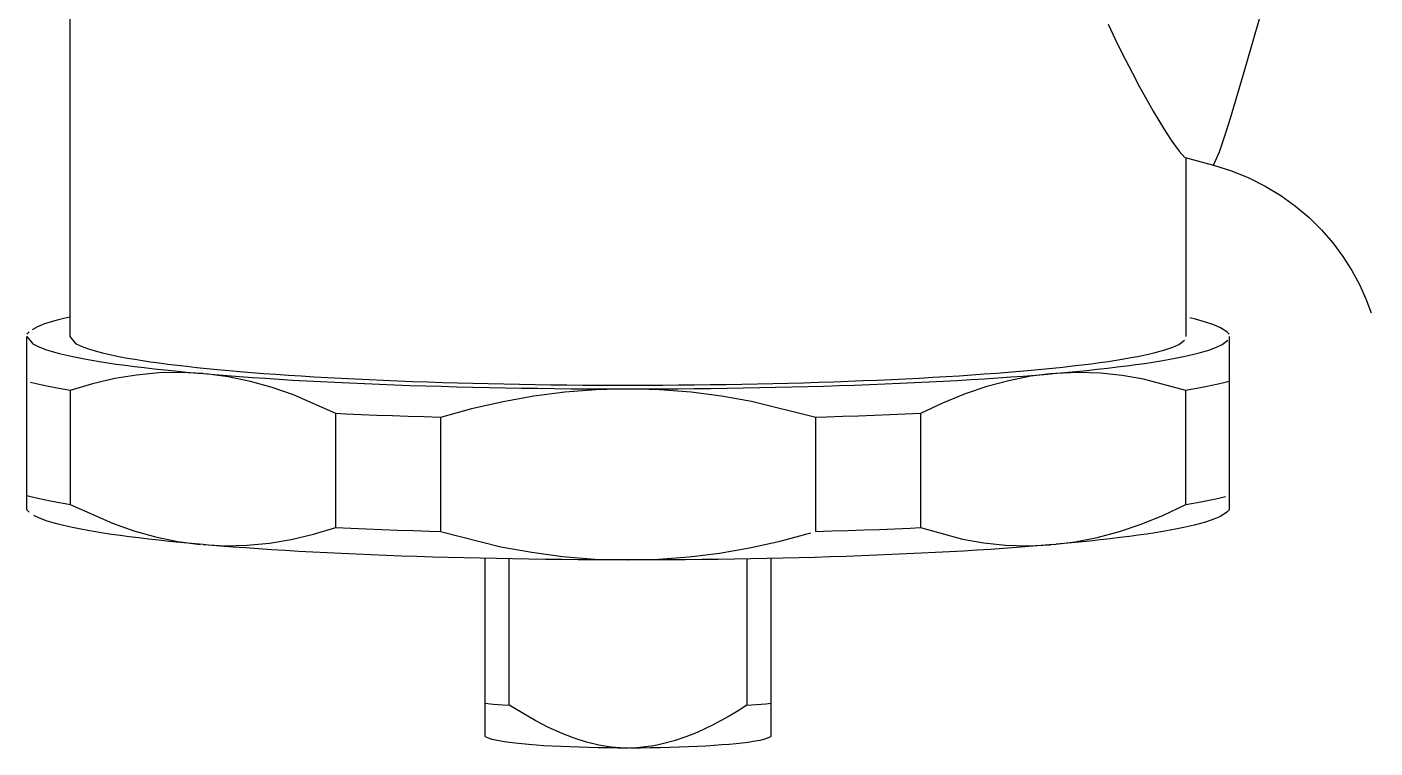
# Model space of a CAD drawing. Header units: millimetres. Extents: x 441156 to 441876, y 4514765 to 4515211.
# Drawn here: x 441489.549 to 441489.6667, y 4514936.9619 to 4514937.0249 of the extents above; entities that cross this region are included whole.
import ezdxf

# ---------------------------------------------------------------- set-up
doc = ezdxf.new("R2010")
doc.units = ezdxf.units.MM
doc.layers.add('Terminale_sfiato', color=7, linetype='Continuous')

msp = doc.modelspace()

# ---------------------------------------------------------------- linework, layer by layer
at = {"layer": 'Terminale_sfiato', "color": 254, "linetype": 'Continuous'}
for p, q in [((441489.55275032, 4514937.08361677), (441489.55275032, 4514936.9978812)), ((441489.65016375, 4514937.01351574), (441489.65263097, 4514937.01285717)), ((441489.65025032, 4514936.9978812), (441489.65025032, 4514937.01349264)), ((441489.54920163, 4514936.99828152), (441489.54900032, 4514936.99808174)), ((441489.54900032, 4514936.99396192), (441489.54900032, 4514936.9978812)), ((441489.65400032, 4514936.99808174), (441489.65379901, 4514936.99828152)), ((441489.65400032, 4514936.9978812), (441489.65400032, 4514936.99396192)), ((441489.54900032, 4514936.98399997), (441489.54900032, 4514936.99396192)), ((441489.65400032, 4514936.99396192), (441489.65400032, 4514936.98399997)), ((441489.55278519, 4514936.99316553), (441489.55278519, 4514936.98320358)), ((441489.65021545, 4514936.98320358), (441489.65021545, 4514936.99316553)), ((441489.57596923, 4514936.98118296), (441489.57596923, 4514936.99114491)), ((441489.58510672, 4514936.99081504), (441489.58510672, 4514936.98085309)), ((441489.61789391, 4514936.98085309), (441489.61789391, 4514936.99081504)), ((441489.6270314, 4514936.99114491), (441489.6270314, 4514936.98118296)), ((441489.54900032, 4514936.98273773), (441489.54900032, 4514936.98399997)), ((441489.65400032, 4514936.98399997), (441489.65400032, 4514936.98273773)), ((441489.54900032, 4514936.98273773), (441489.54920163, 4514936.98253796)), ((441489.65379901, 4514936.98253796), (441489.65400032, 4514936.98273773)), ((441489.58900032, 4514936.97849419), (441489.58900032, 4514936.96584515)), ((441489.59111704, 4514936.96566067), (441489.59111704, 4514936.97845298)), ((441489.6118836, 4514936.97845298), (441489.6118836, 4514936.96566067)), ((441489.61400032, 4514936.96584515), (441489.61400032, 4514936.97849419)), ((441489.58900032, 4514936.96584515), (441489.58900032, 4514936.96296664)), ((441489.61400032, 4514936.96296664), (441489.61400032, 4514936.96584515)), ((441489.58900032, 4514936.96296663), (441489.58904825, 4514936.96291907)), ((441489.61395239, 4514936.96291907), (441489.61400032, 4514936.96296663))]:
    msp.add_line(p, q, dxfattribs=at)
for points in [[(441489.65263097, 4514937.01285717, 0), (441489.65266079, 4514937.0128697, 0), (441489.6527008, 4514937.01292048, 0), (441489.65275092, 4514937.01300943, 0), (441489.65281112, 4514937.01313646, 0), (441489.65288131, 4514937.0133014, 0), (441489.6529614, 4514937.01350405, 0), (441489.6530513, 4514937.01374418, 0), (441489.65315091, 4514937.01402148, 0), (441489.65326009, 4514937.01433562, 0), (441489.65337871, 4514937.01468622, 0), (441489.65350664, 4514937.01507284, 0), (441489.65364371, 4514937.01549502, 0), (441489.65378976, 4514937.01595224, 0), (441489.65394462, 4514937.01644395, 0), (441489.65410808, 4514937.01696955, 0), (441489.65427995, 4514937.01752839, 0), (441489.65446003, 4514937.0181198, 0), (441489.65464809, 4514937.01874306, 0), (441489.6548439, 4514937.0193974, 0), (441489.65504723, 4514937.02008202, 0), (441489.65525783, 4514937.02079611, 0), (441489.65547544, 4514937.02153877, 0), (441489.6556998, 4514937.02230912, 0), (441489.65593063, 4514937.02310621, 0), (441489.65616765, 4514937.02392907, 0), (441489.65641057, 4514937.02477669, 0), (441489.6566591, 4514937.02564805, 0)], [(441489.64344166, 4514937.02517913, 0), (441489.64426442, 4514937.0234329, 0), (441489.6449112, 4514937.02212534, 0), (441489.64555046, 4514937.02088271, 0), (441489.64617794, 4514937.01970722, 0), (441489.64677752, 4514937.01862292, 0), (441489.64737741, 4514937.01757569, 0), (441489.64794281, 4514937.01662448, 0), (441489.64850253, 4514937.01572096, 0), (441489.64900336, 4514937.01495192, 0), (441489.6494395, 4514937.01432473, 0), (441489.64962752, 4514937.01407276, 0), (441489.64979268, 4514937.01386567, 0), (441489.64998833, 4514937.01364882, 0), (441489.6501317, 4514937.01353134, 0), (441489.65017339, 4514937.01351317, 0)], [(441489.65263081, 4514937.01285721, 0), (441489.65420547, 4514937.01236642, 0), (441489.65572171, 4514937.01175306, 0), (441489.65716347, 4514937.01102836, 0), (441489.65852406, 4514937.01020155, 0), (441489.65979754, 4514937.00928225, 0), (441489.66097873, 4514937.00828044, 0), (441489.66206327, 4514937.00720659, 0), (441489.66304758, 4514937.00607167, 0), (441489.66392891, 4514937.00488741, 0), (441489.6647053, 4514937.00366666, 0), (441489.66537563, 4514937.00242409, 0), (441489.66593964, 4514937.00117747, 0), (441489.66639824, 4514936.99994974, 0), (441489.66674643, 4514936.99880049, 0)], [(441489.55275032, 4514936.99957948, 0), (441489.5522311, 4514936.99946157, 0), (441489.55174942, 4514936.99934245, 0), (441489.55130564, 4514936.99922222, 0), (441489.5509001, 4514936.99910097, 0), (441489.55053312, 4514936.99897879, 0), (441489.55020496, 4514936.99885577, 0), (441489.54991589, 4514936.99873201, 0), (441489.54966611, 4514936.9986076, 0), (441489.54945583, 4514936.99848264, 0), (441489.5492852, 4514936.99835723, 0), (441489.54920163, 4514936.99828152, 0)], [(441489.65379901, 4514936.99828152, 0), (441489.65365232, 4514936.99840717, 0), (441489.65346589, 4514936.99853242, 0), (441489.65323988, 4514936.99865717, 0), (441489.65297445, 4514936.99878133, 0), (441489.6526698, 4514936.9989048, 0), (441489.65232616, 4514936.9990275, 0), (441489.65194381, 4514936.99914932, 0), (441489.65152302, 4514936.99927018, 0), (441489.65106412, 4514936.99938997, 0), (441489.65056746, 4514936.99950862, 0), (441489.65025032, 4514936.99957948, 0)], [(441489.54920163, 4514936.99828152, 0), (441489.54909478, 4514936.99815556, 0), (441489.54902786, 4514936.9980294, 0), (441489.54900092, 4514936.99790313, 0), (441489.54900032, 4514936.9978812, 0)], [(441489.54900032, 4514936.9978812, 0), (441489.54902032, 4514936.99775491, 0), (441489.5490803, 4514936.99762872, 0), (441489.54918022, 4514936.99750273, 0), (441489.54932, 4514936.99737702, 0), (441489.54949953, 4514936.99725169, 0), (441489.54971868, 4514936.99712685, 0), (441489.54997729, 4514936.99700258, 0), (441489.55027514, 4514936.99687898, 0), (441489.55061203, 4514936.99675614, 0), (441489.55098768, 4514936.99663416, 0), (441489.55140182, 4514936.99651313, 0), (441489.55185413, 4514936.99639314, 0), (441489.55234426, 4514936.99627429, 0), (441489.55287184, 4514936.99615666, 0), (441489.55343647, 4514936.99604034, 0), (441489.55403772, 4514936.99592543, 0), (441489.55467512, 4514936.995812, 0), (441489.55534821, 4514936.99570016, 0), (441489.55605645, 4514936.99558997, 0), (441489.55679932, 4514936.99548153, 0), (441489.55757624, 4514936.99537492, 0), (441489.55838663, 4514936.99527022, 0), (441489.55922986, 4514936.99516751, 0), (441489.5601053, 4514936.99506686, 0), (441489.56101228, 4514936.99496836, 0), (441489.5619501, 4514936.99487208, 0), (441489.56291805, 4514936.99477809, 0), (441489.5639154, 4514936.99468646, 0), (441489.56437721, 4514936.99464571, 0)], [(441489.55275032, 4514936.9978812, 0), (441489.55277032, 4514936.99775951, 0), (441489.5528303, 4514936.99763792, 0), (441489.55293021, 4514936.99751653, 0), (441489.55306997, 4514936.99739543, 0), (441489.55324947, 4514936.99727474, 0), (441489.55346856, 4514936.99715454, 0), (441489.55372706, 4514936.99703494, 0), (441489.55402475, 4514936.99691604, 0), (441489.55436139, 4514936.99679792, 0), (441489.55473671, 4514936.9966807, 0), (441489.5551504, 4514936.99656446, 0), (441489.55560212, 4514936.9964493, 0), (441489.5560915, 4514936.99633532, 0), (441489.55661813, 4514936.9962226, 0), (441489.55718159, 4514936.99611124, 0), (441489.5577814, 4514936.99600134, 0), (441489.55841709, 4514936.99589298, 0), (441489.55908813, 4514936.99578625, 0), (441489.55979397, 4514936.99568124, 0), (441489.56053402, 4514936.99557803, 0), (441489.56130769, 4514936.99547672, 0), (441489.56211433, 4514936.99537737, 0), (441489.56295329, 4514936.99528009, 0), (441489.56382388, 4514936.99518493, 0), (441489.56472537, 4514936.99509199, 0), (441489.56565704, 4514936.99500133, 0), (441489.56661812, 4514936.99491304, 0), (441489.56760782, 4514936.99482719, 0), (441489.56862533, 4514936.99474384, 0), (441489.56966981, 4514936.99466306, 0), (441489.5707404, 4514936.99458492, 0), (441489.57183623, 4514936.99450949, 0), (441489.5729564, 4514936.99443683, 0), (441489.57409999, 4514936.99436699, 0), (441489.57526607, 4514936.99430003, 0), (441489.57645366, 4514936.99423602, 0), (441489.57766181, 4514936.99417499, 0), (441489.57888951, 4514936.994117, 0), (441489.58013577, 4514936.99406211, 0), (441489.58139956, 4514936.99401034, 0), (441489.58267983, 4514936.99396176, 0), (441489.58397555, 4514936.99391638, 0), (441489.58528565, 4514936.99387426, 0), (441489.58660905, 4514936.99383543, 0), (441489.58794467, 4514936.99379992, 0), (441489.58929141, 4514936.99376776, 0), (441489.59064817, 4514936.99373897, 0), (441489.59201383, 4514936.99371358, 0), (441489.59338728, 4514936.99369161, 0), (441489.59476738, 4514936.99367307, 0), (441489.59615301, 4514936.99365799, 0), (441489.59754302, 4514936.99364638, 0), (441489.59893628, 4514936.99363824, 0), (441489.60033165, 4514936.99363358, 0), (441489.60172797, 4514936.9936324, 0), (441489.60312411, 4514936.99363471, 0), (441489.60451891, 4514936.99364051, 0), (441489.60591124, 4514936.99364978, 0), (441489.60729995, 4514936.99366253, 0), (441489.6086839, 4514936.99367874, 0), (441489.61006195, 4514936.99369839, 0), (441489.61143298, 4514936.99372148, 0), (441489.61279587, 4514936.99374798, 0), (441489.61414948, 4514936.99377787, 0), (441489.61549272, 4514936.99381113, 0), (441489.61682447, 4514936.99384773, 0), (441489.61814365, 4514936.99388764, 0), (441489.61944918, 4514936.99393082, 0), (441489.62073998, 4514936.99397725, 0), (441489.622015, 4514936.99402687, 0), (441489.62327318, 4514936.99407966, 0), (441489.6245135, 4514936.99413557, 0), (441489.62573494, 4514936.99419456, 0), (441489.62693649, 4514936.99425656, 0), (441489.62811718, 4514936.99432154, 0), (441489.62927602, 4514936.99438945, 0), (441489.63041208, 4514936.99446021, 0), (441489.63152442, 4514936.99453379, 0), (441489.63261212, 4514936.99461011, 0), (441489.63367429, 4514936.99468911, 0), (441489.63471007, 4514936.99477073, 0), (441489.6357186, 4514936.99485491, 0), (441489.63669906, 4514936.99494157, 0), (441489.63765063, 4514936.99503064, 0), (441489.63857255, 4514936.99512205, 0), (441489.63946405, 4514936.99521572, 0), (441489.6403244, 4514936.99531158, 0), (441489.64115289, 4514936.99540954, 0), (441489.64194885, 4514936.99550954, 0), (441489.64271163, 4514936.99561148, 0), (441489.64344059, 4514936.99571528, 0), (441489.64413515, 4514936.99582087, 0), (441489.64479472, 4514936.99592814, 0), (441489.64541877, 4514936.99603701, 0), (441489.64600678, 4514936.9961474, 0), (441489.64655828, 4514936.99625921, 0), (441489.64707281, 4514936.99637235, 0), (441489.64754995, 4514936.99648672, 0), (441489.64798931, 4514936.99660225, 0), (441489.64839053, 4514936.99671882, 0), (441489.64875327, 4514936.99683634, 0), (441489.64907724, 4514936.99695473, 0), (441489.64936218, 4514936.99707387, 0), (441489.64960785, 4514936.99719367, 0), (441489.64981405, 4514936.99731404, 0), (441489.6499806, 4514936.99743488, 0), (441489.65010738, 4514936.99755608, 0), (441489.65019428, 4514936.99767754, 0), (441489.65024123, 4514936.99779918, 0), (441489.65025032, 4514936.9978812, 0)], [(441489.63862342, 4514936.99464571, 0), (441489.63963386, 4514936.99473624, 0), (441489.64061523, 4514936.99482916, 0), (441489.64156681, 4514936.99492441, 0), (441489.64248787, 4514936.99502192, 0), (441489.64337769, 4514936.9951216, 0), (441489.64423561, 4514936.99522338, 0), (441489.64506097, 4514936.99532719, 0), (441489.64585315, 4514936.99543295, 0), (441489.64661153, 4514936.99554057, 0), (441489.64733555, 4514936.99564997, 0), (441489.64802464, 4514936.99576108, 0), (441489.64867829, 4514936.9958738, 0), (441489.649296, 4514936.99598805, 0), (441489.64987729, 4514936.99610374, 0), (441489.65042172, 4514936.99622078, 0), (441489.65092889, 4514936.99633909, 0), (441489.65139839, 4514936.99645858, 0), (441489.65182988, 4514936.99657915, 0), (441489.65222303, 4514936.99670071, 0), (441489.65257753, 4514936.99682317, 0), (441489.65289311, 4514936.99694643, 0), (441489.65316954, 4514936.99707041, 0), (441489.65340661, 4514936.99719501, 0), (441489.65360413, 4514936.99732013, 0), (441489.65376196, 4514936.99744567, 0), (441489.65387997, 4514936.99757155, 0), (441489.65395807, 4514936.99769767, 0), (441489.6539962, 4514936.99782392, 0), (441489.65400032, 4514936.9978812, 0)], [(441489.65400032, 4514936.9978812, 0), (441489.65398032, 4514936.99800748, 0), (441489.65392034, 4514936.99813367, 0), (441489.65382042, 4514936.99825967, 0), (441489.65379901, 4514936.99828152, 0)], [(441489.55278519, 4514936.99316553, 0), (441489.55211446, 4514936.99328083, 0), (441489.55147964, 4514936.99339766, 0), (441489.55088121, 4514936.99351594, 0), (441489.55031958, 4514936.99363558, 0), (441489.54979518, 4514936.9937565, 0), (441489.54930837, 4514936.99387861, 0), (441489.54900032, 4514936.99396192, 0)], [(441489.56437721, 4514936.99464571, 0), (441489.56244264, 4514936.99474321, 0), (441489.5605132, 4514936.99469993, 0), (441489.5585812, 4514936.99451725, 0), (441489.55668933, 4514936.99420603, 0), (441489.55472633, 4514936.99374833, 0), (441489.55278519, 4514936.99316553, 0)], [(441489.57596923, 4514936.99114491, 0), (441489.57228652, 4514936.99278251, 0), (441489.57040912, 4514936.9934341, 0), (441489.56853403, 4514936.99395656, 0), (441489.56657607, 4514936.99436225, 0), (441489.5646121, 4514936.99462419, 0), (441489.56437721, 4514936.99464571, 0)], [(441489.56437721, 4514936.99464571, 0), (441489.56541593, 4514936.99455764, 0), (441489.56648213, 4514936.99447211, 0), (441489.56757502, 4514936.99438917, 0), (441489.56869375, 4514936.9943089, 0), (441489.56983748, 4514936.99423135, 0), (441489.57100532, 4514936.99415657, 0), (441489.57219641, 4514936.99408464, 0), (441489.57340982, 4514936.99401559, 0), (441489.57464462, 4514936.9939495, 0), (441489.57589989, 4514936.9938864, 0), (441489.57717467, 4514936.99382634, 0), (441489.57846798, 4514936.99376937, 0), (441489.57977883, 4514936.99371553, 0), (441489.58110623, 4514936.99366487, 0), (441489.58244917, 4514936.99361742, 0), (441489.58380663, 4514936.99357321, 0), (441489.58517757, 4514936.99353229, 0), (441489.58656094, 4514936.99349469, 0), (441489.58795569, 4514936.99346042, 0), (441489.58936076, 4514936.99342953, 0), (441489.59077509, 4514936.99340202, 0), (441489.59219758, 4514936.99337793, 0), (441489.59362716, 4514936.99335727, 0), (441489.59506274, 4514936.99334005, 0), (441489.59650322, 4514936.9933263, 0), (441489.59794751, 4514936.99331601, 0), (441489.59939451, 4514936.9933092, 0), (441489.60084311, 4514936.99330588, 0), (441489.60150032, 4514936.99330552, 0)], [(441489.60150032, 4514936.99330552, 0), (441489.60294928, 4514936.99330727, 0), (441489.60439714, 4514936.99331249, 0), (441489.6058428, 4514936.9933212, 0), (441489.60728514, 4514936.99333338, 0), (441489.60872308, 4514936.99334903, 0), (441489.61015552, 4514936.99336813, 0), (441489.61158136, 4514936.99339067, 0), (441489.61299952, 4514936.99341663, 0), (441489.61440892, 4514936.99344599, 0), (441489.61580849, 4514936.99347873, 0), (441489.61719715, 4514936.99351483, 0), (441489.61857386, 4514936.99355425, 0), (441489.61993756, 4514936.99359697, 0), (441489.62128721, 4514936.99364295, 0), (441489.62262178, 4514936.99369216, 0), (441489.62394027, 4514936.99374456, 0), (441489.62524166, 4514936.99380011, 0), (441489.62652496, 4514936.99385878, 0), (441489.62778919, 4514936.9939205, 0), (441489.6290334, 4514936.99398525, 0), (441489.63025663, 4514936.99405296, 0), (441489.63145795, 4514936.99412359, 0), (441489.63263645, 4514936.99419708, 0), (441489.63379122, 4514936.99427339, 0), (441489.6349214, 4514936.99435243, 0), (441489.63602611, 4514936.99443417, 0), (441489.63710452, 4514936.99451853, 0), (441489.6381558, 4514936.99460546, 0), (441489.63862342, 4514936.99464571, 0)], [(441489.63862342, 4514936.99464571, 0), (441489.63668885, 4514936.99440599, 0), (441489.63475942, 4514936.99402639, 0), (441489.63282741, 4514936.99350694, 0), (441489.63093554, 4514936.99286594, 0), (441489.62897254, 4514936.99206607, 0), (441489.6270314, 4514936.99114491, 0)], [(441489.65021545, 4514936.99316553, 0), (441489.64653273, 4514936.99416119, 0), (441489.64465533, 4514936.99448553, 0), (441489.64278024, 4514936.99468115, 0), (441489.64082228, 4514936.99474554, 0), (441489.63885831, 4514936.99466513, 0), (441489.63862342, 4514936.99464571, 0)], [(441489.65400032, 4514936.99396192, 0), (441489.65353918, 4514936.99383905, 0), (441489.65304019, 4514936.99371732, 0), (441489.65250372, 4514936.9935968, 0), (441489.65193016, 4514936.99347759, 0), (441489.65131992, 4514936.99335976, 0), (441489.65067346, 4514936.99324342, 0), (441489.65021545, 4514936.99316553, 0)], [(441489.60150032, 4514936.99330552, 0), (441489.60142732, 4514936.99330547, 0), (441489.59870316, 4514936.99323121, 0), (441489.59598637, 4514936.99301786, 0), (441489.59326618, 4514936.99266616, 0), (441489.59060215, 4514936.99219057, 0), (441489.58783912, 4514936.99156381, 0), (441489.58510672, 4514936.99081504, 0)], [(441489.61789391, 4514936.99081504, 0), (441489.61747568, 4514936.99093777, 0), (441489.61229228, 4514936.99221197, 0), (441489.60965087, 4514936.992679, 0), (441489.60701379, 4514936.99301791, 0), (441489.60426079, 4514936.99323313, 0), (441489.60150032, 4514936.99330552, 0)], [(441489.58510672, 4514936.99081504, 0), (441489.58369702, 4514936.99085523, 0), (441489.58230027, 4514936.99089872, 0), (441489.58091749, 4514936.99094547, 0), (441489.57954967, 4514936.99099546, 0), (441489.57819781, 4514936.99104865, 0), (441489.5768629, 4514936.99110499, 0), (441489.57596923, 4514936.99114491, 0)], [(441489.6270314, 4514936.99114491, 0), (441489.62570852, 4514936.99108645, 0), (441489.62436803, 4514936.99103112, 0), (441489.62301091, 4514936.99097897, 0), (441489.62163815, 4514936.99093002, 0), (441489.62025074, 4514936.99088431, 0), (441489.6188497, 4514936.99084188, 0), (441489.61789391, 4514936.99081504, 0)], [(441489.54900032, 4514936.98399997, 0), (441489.54946146, 4514936.98387711, 0), (441489.54996045, 4514936.98375537, 0), (441489.55049692, 4514936.98363485, 0), (441489.55107048, 4514936.98351564, 0), (441489.55168071, 4514936.98339782, 0), (441489.55232718, 4514936.98328147, 0), (441489.55278519, 4514936.98320358, 0)], [(441489.65021545, 4514936.98320358, 0), (441489.65088618, 4514936.98331888, 0), (441489.65152099, 4514936.98343571, 0), (441489.65211943, 4514936.98355399, 0), (441489.65268105, 4514936.98367364, 0), (441489.65320546, 4514936.98379456, 0), (441489.65369226, 4514936.98391667, 0), (441489.65400032, 4514936.98399997, 0)], [(441489.56437721, 4514936.97970279, 0), (441489.56336678, 4514936.97979332, 0), (441489.5623854, 4514936.97988624, 0), (441489.56143382, 4514936.97998149, 0), (441489.56051277, 4514936.980079, 0), (441489.55962294, 4514936.98017868, 0), (441489.55876502, 4514936.98028047, 0), (441489.55793966, 4514936.98038427, 0), (441489.55714749, 4514936.98049003, 0), (441489.5563891, 4514936.98059765, 0), (441489.55566509, 4514936.98070705, 0), (441489.55497599, 4514936.98081816, 0), (441489.55432234, 4514936.98093088, 0), (441489.55370464, 4514936.98104513, 0), (441489.55312335, 4514936.98116082, 0), (441489.55257891, 4514936.98127786, 0), (441489.55207175, 4514936.98139617, 0), (441489.55160224, 4514936.98151566, 0), (441489.55117075, 4514936.98163623, 0), (441489.55077761, 4514936.98175779, 0), (441489.55042311, 4514936.98188025, 0), (441489.55010752, 4514936.98200351, 0), (441489.54983109, 4514936.98212749, 0), (441489.54959402, 4514936.98225209, 0), (441489.5493965, 4514936.98237721, 0), (441489.54923868, 4514936.98250275, 0), (441489.54920163, 4514936.98253796, 0)], [(441489.55278519, 4514936.98320358, 0), (441489.5564679, 4514936.98156598, 0), (441489.5583453, 4514936.98091439, 0), (441489.5602204, 4514936.98039193, 0), (441489.56217836, 4514936.97998624, 0), (441489.56414232, 4514936.9797243, 0), (441489.56437721, 4514936.97970279, 0)], [(441489.63862342, 4514936.97970279, 0), (441489.640558, 4514936.9799425, 0), (441489.64248743, 4514936.9803221, 0), (441489.64441944, 4514936.98084155, 0), (441489.64631131, 4514936.98148255, 0), (441489.6482743, 4514936.98228242, 0), (441489.65021545, 4514936.98320358, 0)], [(441489.65379901, 4514936.98253796, 0), (441489.65365232, 4514936.98241231, 0), (441489.65346589, 4514936.98228706, 0), (441489.65323988, 4514936.98216231, 0), (441489.65297445, 4514936.98203815, 0), (441489.6526698, 4514936.98191467, 0), (441489.65232616, 4514936.98179198, 0), (441489.65194381, 4514936.98167016, 0), (441489.65152302, 4514936.9815493, 0), (441489.65106412, 4514936.9814295, 0), (441489.65056746, 4514936.98131085, 0), (441489.65003342, 4514936.98119345, 0), (441489.6494624, 4514936.98107737, 0), (441489.64885484, 4514936.98096271, 0), (441489.6482112, 4514936.98084955, 0), (441489.64753198, 4514936.98073799, 0), (441489.64681768, 4514936.9806281, 0), (441489.64606886, 4514936.98051997, 0), (441489.64528609, 4514936.98041368, 0), (441489.64446995, 4514936.98030932, 0), (441489.64362108, 4514936.98020696, 0), (441489.64274012, 4514936.98010668, 0), (441489.64182774, 4514936.98000856, 0), (441489.64088463, 4514936.97991267, 0), (441489.63991152, 4514936.97981909, 0), (441489.63890914, 4514936.97972788, 0), (441489.63862342, 4514936.97970279, 0)], [(441489.56437721, 4514936.97970279, 0), (441489.56631179, 4514936.97960528, 0), (441489.56824122, 4514936.97964856, 0), (441489.57017322, 4514936.97983124, 0), (441489.57206509, 4514936.98014247, 0), (441489.57402809, 4514936.98060016, 0), (441489.57596923, 4514936.98118296, 0)], [(441489.57596923, 4514936.98118296, 0), (441489.57729212, 4514936.9811245, 0), (441489.57863261, 4514936.98106918, 0), (441489.57998973, 4514936.98101702, 0), (441489.58136249, 4514936.98096807, 0), (441489.5827499, 4514936.98092236, 0), (441489.58415094, 4514936.98087994, 0), (441489.58510672, 4514936.98085309, 0)], [(441489.61789391, 4514936.98085309, 0), (441489.61930361, 4514936.98089328, 0), (441489.62070036, 4514936.98093677, 0), (441489.62208315, 4514936.98098353, 0), (441489.62345097, 4514936.98103351, 0), (441489.62480282, 4514936.9810867, 0), (441489.62613773, 4514936.98114304, 0), (441489.6270314, 4514936.98118296, 0)], [(441489.6270314, 4514936.98118296, 0), (441489.63071412, 4514936.9801873, 0), (441489.63259152, 4514936.97986296, 0), (441489.63446661, 4514936.97966735, 0), (441489.63642457, 4514936.97960295, 0), (441489.63838853, 4514936.97968336, 0), (441489.63862342, 4514936.97970279, 0)], [(441489.58510672, 4514936.98085309, 0), (441489.59039632, 4514936.97951961, 0), (441489.59309378, 4514936.97902884, 0), (441489.59578719, 4514936.97867136, 0), (441489.59860316, 4514936.97844233, 0), (441489.60142732, 4514936.97836265, 0), (441489.60150032, 4514936.9783626, 0)], [(441489.60150032, 4514936.9783626, 0), (441489.60416625, 4514936.97843011, 0), (441489.60682544, 4514936.97863095, 0), (441489.609488, 4514936.97896447, 0), (441489.61209793, 4514936.97941751, 0), (441489.61480123, 4514936.98001504, 0), (441489.61747568, 4514936.98073035, 0), (441489.61789391, 4514936.98085309, 0)], [(441489.60150032, 4514936.9783626, 0), (441489.60005135, 4514936.97836434, 0), (441489.59860349, 4514936.97836957, 0), (441489.59715784, 4514936.97837828, 0), (441489.59571549, 4514936.97839046, 0), (441489.59427755, 4514936.97840611, 0), (441489.59284512, 4514936.97842521, 0), (441489.59141927, 4514936.97844775, 0), (441489.59000111, 4514936.97847371, 0), (441489.58859171, 4514936.97850307, 0), (441489.58719215, 4514936.97853581, 0), (441489.58580348, 4514936.97857191, 0), (441489.58442678, 4514936.97861133, 0), (441489.58306308, 4514936.97865404, 0), (441489.58171343, 4514936.97870003, 0), (441489.58037885, 4514936.97874924, 0), (441489.57906037, 4514936.97880164, 0), (441489.57775898, 4514936.97885719, 0), (441489.57647568, 4514936.97891586, 0), (441489.57521144, 4514936.97897758, 0), (441489.57396724, 4514936.97904233, 0), (441489.57274401, 4514936.97911004, 0), (441489.57154269, 4514936.97918067, 0), (441489.57036419, 4514936.97925416, 0), (441489.56920941, 4514936.97933046, 0), (441489.56807924, 4514936.97940951, 0), (441489.56697453, 4514936.97949125, 0), (441489.56589612, 4514936.97957561, 0), (441489.56484484, 4514936.97966254, 0), (441489.56437721, 4514936.97970279, 0)], [(441489.63862342, 4514936.97970279, 0), (441489.63758471, 4514936.97961472, 0), (441489.6365185, 4514936.97952919, 0), (441489.63542562, 4514936.97944625, 0), (441489.63430689, 4514936.97936598, 0), (441489.63316316, 4514936.97928842, 0), (441489.63199531, 4514936.97921365, 0), (441489.63080423, 4514936.97914172, 0), (441489.62959082, 4514936.97907267, 0), (441489.62835601, 4514936.97900658, 0), (441489.62710074, 4514936.97894347, 0), (441489.62582597, 4514936.97888342, 0), (441489.62453266, 4514936.97882645, 0), (441489.6232218, 4514936.97877261, 0), (441489.6218944, 4514936.97872195, 0), (441489.62055146, 4514936.9786745, 0), (441489.619194, 4514936.97863029, 0), (441489.61782307, 4514936.97858937, 0), (441489.6164397, 4514936.97855177, 0), (441489.61504494, 4514936.9785175, 0), (441489.61363987, 4514936.97848661, 0), (441489.61222555, 4514936.9784591, 0), (441489.61080306, 4514936.97843501, 0), (441489.60937348, 4514936.97841435, 0), (441489.6079379, 4514936.97839713, 0), (441489.60649742, 4514936.97838338, 0), (441489.60505313, 4514936.97837309, 0), (441489.60360613, 4514936.97836628, 0), (441489.60215753, 4514936.97836296, 0), (441489.60150032, 4514936.9783626, 0)], [(441489.58900032, 4514936.96584515, 0), (441489.5893703, 4514936.96580768, 0), (441489.58975507, 4514936.96577136, 0), (441489.59015414, 4514936.96573623, 0), (441489.59056704, 4514936.96570234, 0), (441489.59099326, 4514936.96566972, 0), (441489.59111704, 4514936.96566067, 0)], [(441489.60150032, 4514936.96192494, 0), (441489.60077011, 4514936.96194617, 0), (441489.60003991, 4514936.96200964, 0), (441489.59894766, 4514936.96218209, 0), (441489.59787203, 4514936.96243891, 0), (441489.59679492, 4514936.962778, 0), (441489.59574084, 4514936.96318318, 0), (441489.59454876, 4514936.96372094, 0), (441489.59338561, 4514936.96431876, 0), (441489.59111704, 4514936.96566067, 0)], [(441489.6118836, 4514936.96566067, 0), (441489.61110787, 4514936.96517814, 0), (441489.61032094, 4514936.96471309, 0), (441489.60894374, 4514936.96396532, 0), (441489.60752664, 4514936.96329653, 0), (441489.60653879, 4514936.96289854, 0), (441489.60552951, 4514936.96255595, 0), (441489.60450151, 4514936.96227882, 0), (441489.60376476, 4514936.96212765, 0), (441489.60302087, 4514936.96201673, 0), (441489.60226197, 4514936.96194809, 0), (441489.60150032, 4514936.96192494, 0)], [(441489.6118836, 4514936.96566067, 0), (441489.61231352, 4514936.96569291, 0), (441489.61273026, 4514936.96572645, 0), (441489.61313332, 4514936.96576123, 0), (441489.61352221, 4514936.96579722, 0), (441489.61389645, 4514936.96583436, 0), (441489.61400032, 4514936.96584515, 0)], [(441489.60150032, 4514936.96192494, 0), (441489.60106407, 4514936.9619256, 0), (441489.60062836, 4514936.96192759, 0), (441489.60019371, 4514936.9619309, 0), (441489.59976065, 4514936.96193554, 0), (441489.59932972, 4514936.96194149, 0), (441489.59890142, 4514936.96194874, 0), (441489.59847629, 4514936.9619573, 0), (441489.59805485, 4514936.96196714, 0), (441489.5976376, 4514936.96197826, 0), (441489.59722507, 4514936.96199064, 0), (441489.59681774, 4514936.96200427, 0), (441489.59641611, 4514936.96201912, 0), (441489.59602068, 4514936.9620352, 0), (441489.59563192, 4514936.96205246, 0), (441489.59525032, 4514936.9620709, 0), (441489.59487633, 4514936.96209048, 0), (441489.59451041, 4514936.96211119, 0), (441489.594153, 4514936.962133, 0), (441489.59380455, 4514936.96215589, 0), (441489.59346547, 4514936.96217982, 0), (441489.59313618, 4514936.96220477, 0), (441489.59281709, 4514936.9622307, 0), (441489.59250857, 4514936.96225759, 0), (441489.59221101, 4514936.9622854, 0), (441489.59192476, 4514936.9623141, 0), (441489.59165018, 4514936.96234365, 0), (441489.59138761, 4514936.96237402, 0), (441489.59113735, 4514936.96240517, 0), (441489.59089972, 4514936.96243707, 0), (441489.590675, 4514936.96246966, 0), (441489.59046347, 4514936.96250292, 0), (441489.59026539, 4514936.9625368, 0), (441489.590081, 4514936.96257127, 0), (441489.58991052, 4514936.96260627, 0), (441489.58975416, 4514936.96264177, 0), (441489.58961211, 4514936.96267773, 0), (441489.58948455, 4514936.96271409, 0), (441489.58937162, 4514936.96275082, 0), (441489.58927347, 4514936.96278787, 0), (441489.58919022, 4514936.9628252, 0), (441489.58912197, 4514936.96286276, 0), (441489.58906879, 4514936.96290051, 0), (441489.58904825, 4514936.96291907, 0)], [(441489.61395239, 4514936.96291907, 0), (441489.61390663, 4514936.96288125, 0), (441489.61384577, 4514936.9628436, 0), (441489.61376986, 4514936.96280615, 0), (441489.613679, 4514936.96276896, 0), (441489.61357331, 4514936.96273206, 0), (441489.6134529, 4514936.96269551, 0), (441489.61331794, 4514936.96265935, 0), (441489.61316857, 4514936.96262362, 0), (441489.613005, 4514936.96258837, 0), (441489.6128274, 4514936.96255363, 0), (441489.612636, 4514936.96251946, 0), (441489.61243104, 4514936.96248589, 0), (441489.61221276, 4514936.96245297, 0), (441489.61198142, 4514936.96242072, 0), (441489.61173732, 4514936.9623892, 0), (441489.61148075, 4514936.96235845, 0), (441489.61121201, 4514936.96232849, 0), (441489.61093145, 4514936.96229937, 0), (441489.61063939, 4514936.96227112, 0), (441489.6103362, 4514936.96224377, 0), (441489.61002224, 4514936.96221736, 0), (441489.6096979, 4514936.96219193, 0), (441489.60936358, 4514936.9621675, 0), (441489.60901967, 4514936.9621441, 0), (441489.6086666, 4514936.96212175, 0), (441489.6083048, 4514936.9621005, 0), (441489.60793471, 4514936.96208036, 0), (441489.60755678, 4514936.96206136, 0), (441489.60717148, 4514936.96204351, 0), (441489.60677926, 4514936.96202686, 0), (441489.60638061, 4514936.9620114, 0), (441489.60597602, 4514936.96199717, 0), (441489.60556597, 4514936.96198417, 0), (441489.60515097, 4514936.96197243, 0), (441489.60473152, 4514936.96196197, 0), (441489.60430814, 4514936.96195278, 0), (441489.60388133, 4514936.96194488, 0), (441489.60345162, 4514936.96193829, 0), (441489.60301954, 4514936.96193301, 0), (441489.6025856, 4514936.96192905, 0), (441489.60215035, 4514936.96192641, 0), (441489.6017143, 4514936.9619251, 0), (441489.60150032, 4514936.96192494, 0)]]:
    msp.add_polyline3d(points, dxfattribs=at)

doc.saveas('drawing.dxf')
